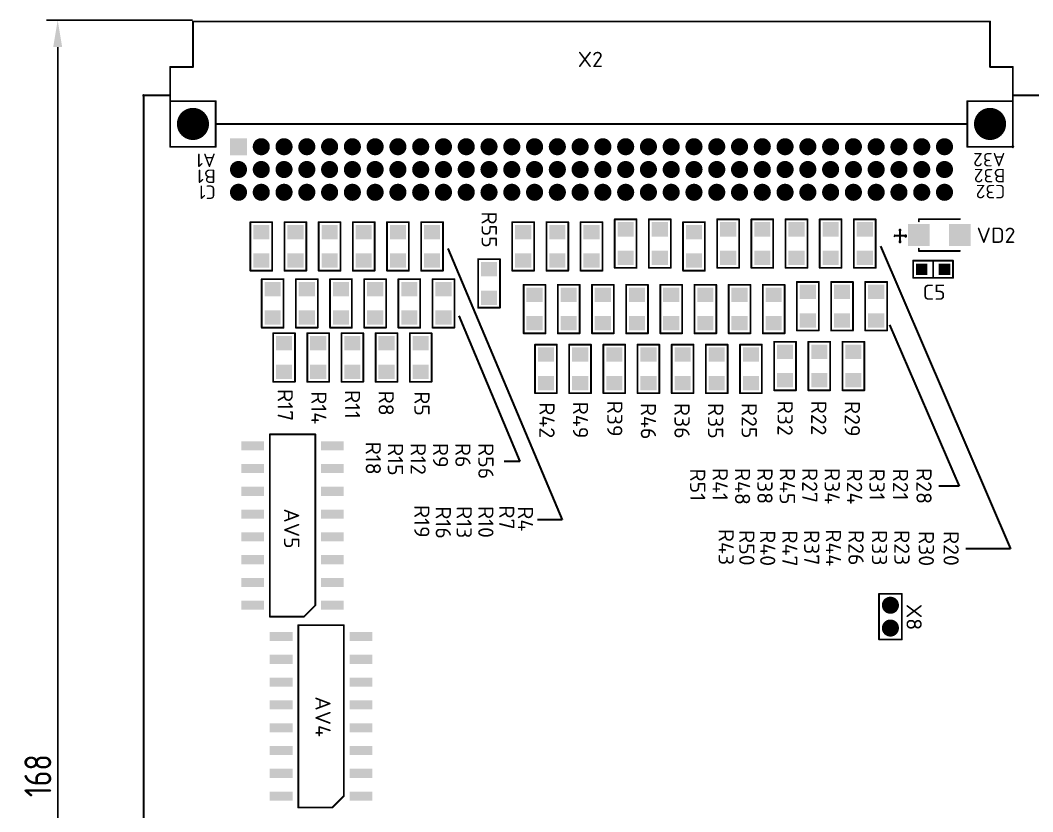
# Model space of a CAD drawing. Header units: millimetres. Extents: x -173 to 422, y 500 to 694.
# Drawn here: x -173 to -60, y 589.2 to 677.4 of the extents above; entities that cross this region are included whole.
import ezdxf

# ---------------------------------------------------------------- set-up
doc = ezdxf.new("R2010")
doc.units = ezdxf.units.MM
doc.layers.get('0').update_dxf_attribs({"color": 250})
for name, color, linetype, lineweight in [('BOARD', 7, 'Continuous', 35), ('TOP', 254, 'Continuous', 35), ('Доработки', 7, 'Continuous', 50)]:
    doc.layers.add(name, color=color, linetype=linetype, lineweight=lineweight)
doc.layers.add('РАЗМЕРЫ', color=7, linetype='Continuous')
doc.styles.get("Standard").update_dxf_attribs({"font": 'txt.shx'})
doc.styles.add('ГОСТ 2.304', font='CS_Gost2304.shx')
doc.dimstyles.new('ГОСТ', dxfattribs={"dimscale": 0, "dimtxt": 3, "dimasz": 3, "dimexe": 1.25, "dimexo": 0, "dimtad": 1, "dimtoh": 1, "dimdec": 3, "dimtxsty": 'ГОСТ 2.304', "dimcen": 5, "dimadec": 3, "dimazin": 2, "dimtfac": 0.75, "dimtdec": 4, "dimtmove": 1, "dimatfit": 3, "dimfxl": 1, "dimtolj": 1, "dimarcsym": 0})

# ---------------------------------------------------------------- blocks, each defined once
blk = doc.blocks.new('UNIT_DISC')
at = {"linetype": 'Continuous', "const_width": 0.5}
blk.add_lwpolyline([(0.25, 0, 1), (-0.25, 0, 1)], format="xyb", close=True, dxfattribs=at)
blk = doc.blocks.new('SHAPE_SQ_500_500_0_0_0_0')
blk.add_solid([(-0.635, -0.635), (0.635, -0.635), (-0.635, 0.635), (0.635, 0.635)])
blk = doc.blocks.new('SHAPE_SQ_960_960_0_0_0_0')
blk.add_solid([(-1.2192, -1.2192), (1.2192, -1.2192), (-1.2192, 1.2192), (1.2192, 1.2192)])
blk = doc.blocks.new('SHAPE_EL_750_750_0_0_0_0')
at = {"xscale": 1.905, "yscale": 1.905, "zscale": 1.905}
blk.add_blockref('UNIT_DISC', (0, 0), dxfattribs=at)
blk = doc.blocks.new('SHAPE_SQ_708_629_0_0_0_0')
blk.add_solid([(-0.9, -0.8), (0.9, -0.8), (-0.9, 0.8), (0.9, 0.8)])
blk = doc.blocks.new('SHAPE_EL_1409_1409_0_0_0_0')
at = {"xscale": 3.581, "yscale": 3.581, "zscale": 3.581}
blk.add_blockref('UNIT_DISC', (0, 0), dxfattribs=at)
blk = doc.blocks.new('SHAPE_SQ_750_750_0_0_0_0')
blk.add_solid([(-0.9525, -0.9525), (0.9525, -0.9525), (-0.9525, 0.9525), (0.9525, 0.9525)])
blk = doc.blocks.new('SHAPE_SQ_1000_400_0_0_0_0')
blk.add_solid([(-1.27, -0.508), (1.27, -0.508), (-1.27, 0.508), (1.27, 0.508)])
blk = doc.blocks.new('*D86')
at = {"layer": 'Defpoints', "color": 0}
for p in [(-168.78, 677.44), (-153.75, 677.44), (-159.25, 509)]:
    blk.add_point(p, dxfattribs=at)
at = {"layer": 'РАЗМЕРЫ', "color": 0, "lineweight": -2}
for p, q in [((-153.75, 677.44), (-170.03, 677.44)), ((-168.78, 512), (-168.78, 674.44)), ((-159.25, 509), (-170.03, 509))]:
    blk.add_line(p, q, dxfattribs=at)
at = {"layer": 'РАЗМЕРЫ', "color": 0}
for points in [[(-168.28, 674.44), (-169.28, 674.44), (-168.78, 677.44)], [(-169.28, 512), (-168.28, 512), (-168.78, 509)]]:
    blk.add_solid(points, dxfattribs=at)
at = {"layer": 'РАЗМЕРЫ', "color": 0, "insert": (-170.99, 593.22), "char_height": 3, "attachment_point": 5, "rotation": 90, "style": 'ГОСТ 2.304'}
blk.add_mtext('\\A1;168', dxfattribs=at)

msp = doc.modelspace()

# ---------------------------------------------------------------- linework, layer by layer
at = {"layer": 'BOARD', "linetype": 'Continuous'}
for p, q in [((-159.2183, 669.0518), (-159.2183, 509.0318)), ((-159.2183, 669.0518), (-159.2183, 669.0518)), ((-156.2338, 669.0518), (-159.2183, 669.0518)), ((-22.8837, 669.0518), (-62.2538, 669.0518))]:
    msp.add_line(p, q, dxfattribs=at)
at = {"layer": 'TOP', "linetype": 'Continuous'}
for p, q in [((-74.8437, 654.0249), (-74.8437, 652.7549)), ((-74.2087, 653.3899), (-75.4787, 653.3899)), ((-125.25, 652), (-112.5, 621.75)), ((-77, 652.25), (-62.5, 618.5)), ((-124.0549, 644.477), (-117.25, 628.252)), ((-76, 643.498), (-68.25, 625.5)), ((-117.25, 628.252), (-118.9658, 628.252)), ((-68.25, 625.5), (-70.5, 625.5)), ((-112.5, 621.75), (-115.25, 621.75)), ((-62.5, 618.5), (-67.5, 618.5))]:
    msp.add_line(p, q, dxfattribs=at)
at = {"layer": 'TOP', "linetype": 'Continuous', "const_width": 0.2007}
for points in [[(-153.6938, 672.2268), (-153.6938, 677.3068)], [(-153.6938, 677.3068), (-64.7938, 677.3068)], [(-64.7938, 677.3068), (-64.7938, 672.2268)], [(-156.2338, 672.2268), (-153.6938, 672.2268)], [(-156.2338, 663.3368), (-156.2338, 672.2268)], [(-64.7938, 672.2268), (-62.2538, 672.2268)], [(-62.2538, 672.2268), (-62.2538, 663.3368)], [(-151.1537, 668.4168), (-156.2338, 668.4168)], [(-151.1537, 665.8768), (-151.1537, 668.4168)], [(-67.3337, 668.4168), (-62.2538, 668.4168)], [(-67.3337, 665.8768), (-67.3337, 668.4168)], [(-151.1537, 665.8768), (-151.1537, 663.3368)], [(-67.3337, 665.8768), (-151.1537, 665.8768)], [(-67.3337, 663.3368), (-67.3337, 665.8768)], [(-151.1537, 663.3368), (-156.2338, 663.3368)], [(-62.2538, 663.3368), (-67.3337, 663.3368)], [(-147.2929, 654.9294), (-144.8545, 654.9294)], [(-147.2929, 649.5192), (-147.2929, 654.9294)], [(-144.8545, 649.5192), (-144.8545, 654.9294)], [(-143.4829, 654.9294), (-141.0445, 654.9294)], [(-143.4829, 649.5192), (-143.4829, 654.9294)], [(-141.0445, 649.5192), (-141.0445, 654.9294)], [(-139.6729, 649.5192), (-139.6729, 654.9294)], [(-139.6729, 654.9294), (-137.2345, 654.9294)], [(-137.2345, 649.5192), (-137.2345, 654.9294)], [(-132.0529, 654.9294), (-129.6145, 654.9294)], [(-132.0529, 649.5192), (-132.0529, 654.9294)], [(-129.6145, 649.5192), (-129.6145, 654.9294)], [(-128.2429, 654.9294), (-125.8045, 654.9294)], [(-128.2429, 649.5192), (-128.2429, 654.9294)], [(-125.8045, 649.5192), (-125.8045, 654.9294)], [(-114.2729, 654.9294), (-111.8345, 654.9294)], [(-114.2729, 649.5192), (-114.2729, 654.9294)], [(-111.8345, 649.5192), (-111.8345, 654.9294)], [(-106.6529, 655.2469), (-104.2145, 655.2469)], [(-106.6529, 649.8367), (-106.6529, 655.2469)], [(-104.2145, 649.8367), (-104.2145, 655.2469)], [(-102.8429, 655.2469), (-100.4045, 655.2469)], [(-102.8429, 649.8367), (-102.8429, 655.2469)], [(-100.4045, 649.8367), (-100.4045, 655.2469)], [(-99.0329, 649.5192), (-99.0329, 654.9294)], [(-99.0329, 654.9294), (-96.5945, 654.9294)], [(-96.5945, 649.5192), (-96.5945, 654.9294)], [(-91.4129, 655.2469), (-88.9745, 655.2469)], [(-91.4129, 649.8367), (-91.4129, 655.2469)], [(-88.9745, 649.8367), (-88.9745, 655.2469)], [(-87.6029, 655.2469), (-85.1645, 655.2469)], [(-87.6029, 649.8367), (-87.6029, 655.2469)], [(-85.1645, 649.8367), (-85.1645, 655.2469)], [(-83.7929, 655.2469), (-81.3545, 655.2469)], [(-83.7929, 649.8367), (-83.7929, 655.2469)], [(-81.3545, 649.8367), (-81.3545, 655.2469)], [(-79.9829, 655.2469), (-77.5445, 655.2469)], [(-79.9829, 649.8367), (-79.9829, 655.2469)], [(-77.5445, 649.8367), (-77.5445, 655.2469)], [(-72.7312, 655.2723), (-72.7312, 655.0183)], [(-68.1592, 655.2723), (-72.7312, 655.2723)], [(-72.7312, 651.9703), (-72.7312, 651.7163)], [(-68.1592, 651.7163), (-72.7312, 651.7163)], [(-121.8929, 650.8019), (-119.4545, 650.8019)], [(-121.8929, 645.3917), (-121.8929, 650.8019)], [(-119.4545, 645.3917), (-119.4545, 650.8019)], [(-73.3662, 650.6368), (-73.3662, 648.7318)], [(-73.3662, 650.6368), (-68.9212, 650.6368)], [(-71.1437, 650.6368), (-71.1437, 648.7318)], [(-68.9212, 650.6368), (-68.9212, 648.7318)], [(-147.2929, 649.5192), (-144.8545, 649.5192)], [(-143.4829, 649.5192), (-141.0445, 649.5192)], [(-139.6729, 649.5192), (-137.2345, 649.5192)], [(-132.0529, 649.5192), (-129.6145, 649.5192)], [(-128.2429, 649.5192), (-125.8045, 649.5192)], [(-114.2729, 649.5192), (-111.8345, 649.5192)], [(-106.6529, 649.8367), (-104.2145, 649.8367)], [(-102.8429, 649.8367), (-100.4045, 649.8367)], [(-99.0329, 649.5192), (-96.5945, 649.5192)], [(-91.4129, 649.8367), (-88.9745, 649.8367)], [(-87.6029, 649.8367), (-85.1645, 649.8367)], [(-83.7929, 649.8367), (-81.3545, 649.8367)], [(-79.9829, 649.8367), (-77.5445, 649.8367)], [(-146.0229, 643.1692), (-146.0229, 648.5794)], [(-146.0229, 648.5794), (-143.5845, 648.5794)], [(-143.5845, 643.1692), (-143.5845, 648.5794)], [(-142.2129, 648.5794), (-139.7745, 648.5794)], [(-142.2129, 643.1692), (-142.2129, 648.5794)], [(-139.7745, 643.1692), (-139.7745, 648.5794)], [(-138.4029, 643.1692), (-138.4029, 648.5794)], [(-138.4029, 648.5794), (-135.9645, 648.5794)], [(-135.9645, 643.1692), (-135.9645, 648.5794)], [(-130.7829, 648.5794), (-128.3445, 648.5794)], [(-130.7829, 643.1692), (-130.7829, 648.5794)], [(-128.3445, 643.1692), (-128.3445, 648.5794)], [(-126.9729, 648.5794), (-124.5345, 648.5794)], [(-126.9729, 643.1692), (-126.9729, 648.5794)], [(-124.5345, 643.1692), (-124.5345, 648.5794)], [(-86.3329, 642.8517), (-86.3329, 648.2619)], [(-86.3329, 648.2619), (-83.8945, 648.2619)], [(-83.8945, 642.8517), (-83.8945, 648.2619)], [(-82.5229, 648.2619), (-80.0845, 648.2619)], [(-82.5229, 642.8517), (-82.5229, 648.2619)], [(-80.0845, 642.8517), (-80.0845, 648.2619)], [(-78.7129, 642.8517), (-78.7129, 648.2619)], [(-78.7129, 648.2619), (-76.2745, 648.2619)], [(-76.2745, 642.8517), (-76.2745, 648.2619)], [(-73.3662, 648.7318), (-68.9212, 648.7318)], [(-116.8129, 647.9444), (-114.3745, 647.9444)], [(-116.8129, 642.5342), (-116.8129, 647.9444)], [(-114.3745, 642.5342), (-114.3745, 647.9444)], [(-109.1929, 647.9444), (-106.7545, 647.9444)], [(-109.1929, 642.5342), (-109.1929, 647.9444)], [(-106.7545, 642.5342), (-106.7545, 647.9444)], [(-105.3829, 642.5342), (-105.3829, 647.9444)], [(-105.3829, 647.9444), (-102.9445, 647.9444)], [(-102.9445, 642.5342), (-102.9445, 647.9444)], [(-101.5729, 647.9444), (-99.1345, 647.9444)], [(-101.5729, 642.5342), (-101.5729, 647.9444)], [(-99.1345, 642.5342), (-99.1345, 647.9444)], [(-93.9529, 647.9444), (-91.5145, 647.9444)], [(-93.9529, 642.5342), (-93.9529, 647.9444)], [(-91.5145, 642.5342), (-91.5145, 647.9444)], [(-121.8929, 645.3917), (-119.4545, 645.3917)], [(-146.0229, 643.1692), (-143.5845, 643.1692)], [(-144.7529, 642.5469), (-142.3145, 642.5469)], [(-144.7529, 637.1367), (-144.7529, 642.5469)], [(-142.3145, 637.1367), (-142.3145, 642.5469)], [(-142.2129, 643.1692), (-139.7745, 643.1692)], [(-140.9429, 642.5469), (-138.5045, 642.5469)], [(-140.9429, 637.1367), (-140.9429, 642.5469)], [(-138.5045, 637.1367), (-138.5045, 642.5469)], [(-138.4029, 643.1692), (-135.9645, 643.1692)], [(-130.7829, 643.1692), (-128.3445, 643.1692)], [(-129.5129, 642.5469), (-127.0745, 642.5469)], [(-129.5129, 637.1367), (-129.5129, 642.5469)], [(-127.0745, 637.1367), (-127.0745, 642.5469)], [(-126.9729, 643.1692), (-124.5345, 643.1692)], [(-116.8129, 642.5342), (-114.3745, 642.5342)], [(-109.1929, 642.5342), (-106.7545, 642.5342)], [(-105.3829, 642.5342), (-102.9445, 642.5342)], [(-101.5729, 642.5342), (-99.1345, 642.5342)], [(-93.9529, 642.5342), (-91.5145, 642.5342)], [(-86.3329, 642.8517), (-83.8945, 642.8517)], [(-82.5229, 642.8517), (-80.0845, 642.8517)], [(-78.7129, 642.8517), (-76.2745, 642.8517)], [(-88.8729, 641.5944), (-86.4345, 641.5944)], [(-88.8729, 636.1842), (-88.8729, 641.5944)], [(-86.4345, 636.1842), (-86.4345, 641.5944)], [(-85.0629, 636.1842), (-85.0629, 641.5944)], [(-85.0629, 641.5944), (-82.6245, 641.5944)], [(-82.6245, 636.1842), (-82.6245, 641.5944)], [(-81.2529, 641.5944), (-78.8145, 641.5944)], [(-81.2529, 636.1842), (-81.2529, 641.5944)], [(-78.8145, 636.1842), (-78.8145, 641.5944)], [(-111.7329, 635.8667), (-111.7329, 641.2769)], [(-111.7329, 641.2769), (-109.2945, 641.2769)], [(-109.2945, 635.8667), (-109.2945, 641.2769)], [(-107.9229, 641.2769), (-105.4845, 641.2769)], [(-107.9229, 635.8667), (-107.9229, 641.2769)], [(-105.4845, 635.8667), (-105.4845, 641.2769)], [(-104.1129, 641.2769), (-101.6745, 641.2769)], [(-104.1129, 635.8667), (-104.1129, 641.2769)], [(-101.6745, 635.8667), (-101.6745, 641.2769)], [(-100.3029, 641.2769), (-97.8645, 641.2769)], [(-100.3029, 635.8667), (-100.3029, 641.2769)], [(-97.8645, 635.8667), (-97.8645, 641.2769)], [(-96.4929, 641.2769), (-94.0545, 641.2769)], [(-96.4929, 635.8667), (-96.4929, 641.2769)], [(-94.0545, 635.8667), (-94.0545, 641.2769)], [(-144.7529, 637.1367), (-142.3145, 637.1367)], [(-140.9429, 637.1367), (-138.5045, 637.1367)], [(-129.5129, 637.1367), (-127.0745, 637.1367)], [(-111.7329, 635.8667), (-109.2945, 635.8667)], [(-107.9229, 635.8667), (-105.4845, 635.8667)], [(-104.1129, 635.8667), (-101.6745, 635.8667)], [(-100.3029, 635.8667), (-97.8645, 635.8667)], [(-96.4929, 635.8667), (-94.0545, 635.8667)], [(-88.8729, 636.1842), (-86.4345, 636.1842)], [(-85.0629, 636.1842), (-82.6245, 636.1842)], [(-81.2529, 636.1842), (-78.8145, 636.1842)], [(-145.1212, 631.2693), (-140.0412, 631.2693)], [(-145.1212, 610.9493), (-145.1212, 631.2693)], [(-140.0412, 631.2693), (-140.0412, 612.2193)], [(-77.1762, 613.4893), (-74.6362, 613.4893)], [(-77.1762, 608.4093), (-77.1762, 613.4893)], [(-74.6362, 613.4893), (-74.6362, 608.4093)], [(-140.0412, 612.2193), (-141.3112, 610.9493)], [(-141.3112, 610.9493), (-145.1212, 610.9493)], [(-141.9462, 589.6768), (-141.9462, 609.9968)], [(-141.9462, 609.9968), (-136.8662, 609.9968)], [(-136.8662, 609.9968), (-136.8662, 590.9468)], [(-74.6362, 608.4093), (-77.1762, 608.4093)], [(-136.8662, 590.9468), (-138.1362, 589.6768)], [(-138.1362, 589.6768), (-141.9462, 589.6768)]]:
    msp.add_lwpolyline(points, dxfattribs=at)
at = {"layer": 'TOP', "linetype": 'Continuous'}
for centre, radius, start, end in [((-159.2183, 669.0518), 0.0317, 90, 270), ((-159.2183, 669.0518), 0.0317, 90, 270), ((-159.2183, 669.0518), 0.00635, 90, 270), ((-159.2183, 669.0518), 0.00635, 90, 270), ((-159.2183, 669.0518), 0.0317, 270, 90), ((-159.2183, 669.0518), 0.0317, 270, 90), ((-159.2183, 669.0518), 0.00635, 270, 90), ((-159.2183, 669.0518), 0.00635, 270, 90), ((-62.2538, 663.3368), 0.0698, 90, 270), ((-62.2538, 663.3368), 0.0698, 270, 90), ((-74.8437, 654.0249), 0.0625, 90, 270), ((-74.8437, 654.0249), 0.0625, 270, 90), ((-75.4787, 653.393), 0.0625, 270, 90), ((-74.8437, 652.7549), 0.0625, 90, 270), ((-74.8437, 652.7549), 0.0625, 270, 90), ((-74.2087, 653.3899), 0.0625, 90, 270), ((-74.2087, 653.3899), 0.0625, 270, 90)]:
    msp.add_arc(centre, radius, start, end, dxfattribs=at)
at = {"layer": 'Доработки', "linetype": 'Continuous', "const_width": 0.2007}
for points in [[(-135.8629, 654.9294), (-133.4245, 654.9294)], [(-135.8629, 649.5192), (-135.8629, 654.9294)], [(-133.4245, 649.5192), (-133.4245, 654.9294)], [(-118.0829, 654.9294), (-115.6445, 654.9294)], [(-118.0829, 649.5192), (-118.0829, 654.9294)], [(-115.6445, 649.5192), (-115.6445, 654.9294)], [(-110.4629, 654.9294), (-108.0245, 654.9294)], [(-110.4629, 649.5192), (-110.4629, 654.9294)], [(-108.0245, 649.5192), (-108.0245, 654.9294)], [(-95.2229, 655.2469), (-92.7845, 655.2469)], [(-95.2229, 649.8367), (-95.2229, 655.2469)], [(-92.7845, 649.8367), (-92.7845, 655.2469)], [(-135.8629, 649.5192), (-133.4245, 649.5192)], [(-118.0829, 649.5192), (-115.6445, 649.5192)], [(-110.4629, 649.5192), (-108.0245, 649.5192)], [(-95.2229, 649.8367), (-92.7845, 649.8367)], [(-134.5929, 648.5794), (-132.1545, 648.5794)], [(-134.5929, 643.1692), (-134.5929, 648.5794)], [(-132.1545, 643.1692), (-132.1545, 648.5794)], [(-113.0029, 642.5342), (-113.0029, 647.9444)], [(-113.0029, 647.9444), (-110.5645, 647.9444)], [(-110.5645, 642.5342), (-110.5645, 647.9444)], [(-97.7629, 642.5342), (-97.7629, 647.9444)], [(-97.7629, 647.9444), (-95.3245, 647.9444)], [(-95.3245, 642.5342), (-95.3245, 647.9444)], [(-90.1429, 647.9444), (-87.7045, 647.9444)], [(-90.1429, 642.5342), (-90.1429, 647.9444)], [(-87.7045, 642.5342), (-87.7045, 647.9444)], [(-137.1329, 642.5469), (-134.6945, 642.5469)], [(-137.1329, 637.1367), (-137.1329, 642.5469)], [(-134.6945, 637.1367), (-134.6945, 642.5469)], [(-134.5929, 643.1692), (-132.1545, 643.1692)], [(-133.3229, 642.5469), (-130.8845, 642.5469)], [(-133.3229, 637.1367), (-133.3229, 642.5469)], [(-130.8845, 637.1367), (-130.8845, 642.5469)], [(-113.0029, 642.5342), (-110.5645, 642.5342)], [(-97.7629, 642.5342), (-95.3245, 642.5342)], [(-90.1429, 642.5342), (-87.7045, 642.5342)], [(-115.5429, 641.2769), (-113.1045, 641.2769)], [(-115.5429, 635.8667), (-115.5429, 641.2769)], [(-113.1045, 635.8667), (-113.1045, 641.2769)], [(-92.6829, 641.2769), (-90.2445, 641.2769)], [(-92.6829, 635.8667), (-92.6829, 641.2769)], [(-90.2445, 635.8667), (-90.2445, 641.2769)], [(-137.1329, 637.1367), (-134.6945, 637.1367)], [(-133.3229, 637.1367), (-130.8845, 637.1367)], [(-115.5429, 635.8667), (-113.1045, 635.8667)], [(-92.6829, 635.8667), (-90.2445, 635.8667)]]:
    msp.add_lwpolyline(points, dxfattribs=at)

# ---------------------------------------------------------------- block references
at = {"layer": 'TOP', "xscale": 0.20066, "yscale": 0.20066, "zscale": 0.20066, "rotation": 270.0000000000178}
for p in [(-153.6938, 677.3068), (-153.6938, 677.3068), (-64.7938, 677.3068), (-64.7938, 677.3068), (-156.2338, 672.2268), (-156.2338, 672.2268), (-153.6938, 672.2268), (-153.6938, 672.2268), (-64.7938, 672.2268), (-64.7938, 672.2268), (-62.2538, 672.2268), (-62.2538, 672.2268), (-156.2338, 668.4168), (-151.1537, 668.4168), (-151.1537, 668.4168), (-67.3337, 668.4168), (-67.3337, 668.4168), (-62.2538, 668.4168), (-151.1537, 665.8768), (-151.1537, 665.8768), (-151.1537, 665.8768), (-67.3337, 665.8768), (-67.3337, 665.8768), (-67.3337, 665.8768), (-156.2338, 663.3368), (-156.2338, 663.3368), (-151.1537, 663.3368), (-151.1537, 663.3368), (-67.3337, 663.3368), (-67.3337, 663.3368), (-62.2538, 663.3368), (-62.2538, 663.3368), (-147.2929, 654.9294), (-147.2929, 654.9294), (-144.8545, 654.9294), (-144.8545, 654.9294), (-143.4829, 654.9294), (-143.4829, 654.9294), (-141.0445, 654.9294), (-141.0445, 654.9294), (-139.6729, 654.9294), (-139.6729, 654.9294), (-137.2345, 654.9294), (-137.2345, 654.9294), (-132.0529, 654.9294), (-132.0529, 654.9294), (-129.6145, 654.9294), (-129.6145, 654.9294), (-128.2429, 654.9294), (-128.2429, 654.9294), (-125.8045, 654.9294), (-125.8045, 654.9294), (-114.2729, 654.9294), (-114.2729, 654.9294), (-111.8345, 654.9294), (-111.8345, 654.9294), (-106.6529, 655.2469), (-106.6529, 655.2469), (-104.2145, 655.2469), (-104.2145, 655.2469), (-102.8429, 655.2469), (-102.8429, 655.2469), (-100.4045, 655.2469), (-100.4045, 655.2469), (-99.0329, 654.9294), (-99.0329, 654.9294), (-96.5945, 654.9294), (-96.5945, 654.9294), (-91.4129, 655.2469), (-91.4129, 655.2469), (-88.9745, 655.2469), (-88.9745, 655.2469), (-87.6029, 655.2469), (-87.6029, 655.2469), (-85.1645, 655.2469), (-85.1645, 655.2469), (-83.7929, 655.2469), (-83.7929, 655.2469), (-81.3545, 655.2469), (-81.3545, 655.2469), (-79.9829, 655.2469), (-79.9829, 655.2469), (-77.5445, 655.2469), (-77.5445, 655.2469), (-72.7312, 655.2723), (-72.7312, 655.2723), (-72.7312, 655.0183), (-68.1592, 655.2723), (-72.7312, 651.9703), (-72.7312, 651.7163), (-72.7312, 651.7163), (-68.1592, 651.7163), (-121.8929, 650.8019), (-121.8929, 650.8019), (-119.4545, 650.8019), (-119.4545, 650.8019), (-73.3662, 650.6368), (-73.3662, 650.6368), (-71.1437, 650.6368), (-68.9212, 650.6368), (-68.9212, 650.6368), (-147.2929, 649.5192), (-147.2929, 649.5192), (-144.8545, 649.5192), (-144.8545, 649.5192), (-143.4829, 649.5192), (-143.4829, 649.5192), (-141.0445, 649.5192), (-141.0445, 649.5192), (-139.6729, 649.5192), (-139.6729, 649.5192), (-137.2345, 649.5192), (-137.2345, 649.5192), (-132.0529, 649.5192), (-132.0529, 649.5192), (-129.6145, 649.5192), (-129.6145, 649.5192), (-128.2429, 649.5192), (-128.2429, 649.5192), (-125.8045, 649.5192), (-125.8045, 649.5192), (-114.2729, 649.5192), (-114.2729, 649.5192), (-111.8345, 649.5192), (-111.8345, 649.5192), (-106.6529, 649.8367), (-106.6529, 649.8367), (-104.2145, 649.8367), (-104.2145, 649.8367), (-102.8429, 649.8367), (-102.8429, 649.8367), (-100.4045, 649.8367), (-100.4045, 649.8367), (-99.0329, 649.5192), (-99.0329, 649.5192), (-96.5945, 649.5192), (-96.5945, 649.5192), (-91.4129, 649.8367), (-91.4129, 649.8367), (-88.9745, 649.8367), (-88.9745, 649.8367), (-87.6029, 649.8367), (-87.6029, 649.8367), (-85.1645, 649.8367), (-85.1645, 649.8367), (-83.7929, 649.8367), (-83.7929, 649.8367), (-81.3545, 649.8367), (-81.3545, 649.8367), (-79.9829, 649.8367), (-79.9829, 649.8367), (-77.5445, 649.8367), (-77.5445, 649.8367), (-146.0229, 648.5794), (-146.0229, 648.5794), (-143.5845, 648.5794), (-143.5845, 648.5794), (-142.2129, 648.5794), (-142.2129, 648.5794), (-139.7745, 648.5794), (-139.7745, 648.5794), (-138.4029, 648.5794), (-138.4029, 648.5794), (-135.9645, 648.5794), (-135.9645, 648.5794), (-130.7829, 648.5794), (-130.7829, 648.5794), (-128.3445, 648.5794), (-128.3445, 648.5794), (-126.9729, 648.5794), (-126.9729, 648.5794), (-124.5345, 648.5794), (-124.5345, 648.5794), (-86.3329, 648.2619), (-86.3329, 648.2619), (-83.8945, 648.2619), (-83.8945, 648.2619), (-82.5229, 648.2619), (-82.5229, 648.2619), (-80.0845, 648.2619), (-80.0845, 648.2619), (-78.7129, 648.2619), (-78.7129, 648.2619), (-76.2745, 648.2619), (-76.2745, 648.2619), (-73.3662, 648.7318), (-73.3662, 648.7318), (-71.1437, 648.7318), (-68.9212, 648.7318), (-68.9212, 648.7318), (-116.8129, 647.9444), (-116.8129, 647.9444), (-114.3745, 647.9444), (-114.3745, 647.9444), (-109.1929, 647.9444), (-109.1929, 647.9444), (-106.7545, 647.9444), (-106.7545, 647.9444), (-105.3829, 647.9444), (-105.3829, 647.9444), (-102.9445, 647.9444), (-102.9445, 647.9444), (-101.5729, 647.9444), (-101.5729, 647.9444), (-99.1345, 647.9444), (-99.1345, 647.9444), (-93.9529, 647.9444), (-93.9529, 647.9444), (-91.5145, 647.9444), (-91.5145, 647.9444), (-121.8929, 645.3917), (-121.8929, 645.3917), (-119.4545, 645.3917), (-119.4545, 645.3917), (-146.0229, 643.1692), (-146.0229, 643.1692), (-144.7529, 642.5469), (-144.7529, 642.5469), (-143.5845, 643.1692), (-143.5845, 643.1692), (-142.3145, 642.5469), (-142.3145, 642.5469), (-142.2129, 643.1692), (-142.2129, 643.1692), (-140.9429, 642.5469), (-140.9429, 642.5469), (-139.7745, 643.1692), (-139.7745, 643.1692), (-138.5045, 642.5469), (-138.5045, 642.5469), (-138.4029, 643.1692), (-138.4029, 643.1692), (-135.9645, 643.1692), (-135.9645, 643.1692), (-130.7829, 643.1692), (-130.7829, 643.1692), (-129.5129, 642.5469), (-129.5129, 642.5469), (-128.3445, 643.1692), (-128.3445, 643.1692), (-127.0745, 642.5469), (-127.0745, 642.5469), (-126.9729, 643.1692), (-126.9729, 643.1692), (-124.5345, 643.1692), (-124.5345, 643.1692), (-116.8129, 642.5342), (-116.8129, 642.5342), (-114.3745, 642.5342), (-114.3745, 642.5342), (-109.1929, 642.5342), (-109.1929, 642.5342), (-106.7545, 642.5342), (-106.7545, 642.5342), (-105.3829, 642.5342), (-105.3829, 642.5342), (-102.9445, 642.5342), (-102.9445, 642.5342), (-101.5729, 642.5342), (-101.5729, 642.5342), (-99.1345, 642.5342), (-99.1345, 642.5342), (-93.9529, 642.5342), (-93.9529, 642.5342), (-91.5145, 642.5342), (-91.5145, 642.5342), (-86.3329, 642.8517), (-86.3329, 642.8517), (-83.8945, 642.8517), (-83.8945, 642.8517), (-82.5229, 642.8517), (-82.5229, 642.8517), (-80.0845, 642.8517), (-80.0845, 642.8517), (-78.7129, 642.8517), (-78.7129, 642.8517), (-76.2745, 642.8517), (-76.2745, 642.8517), (-88.8729, 641.5944), (-88.8729, 641.5944), (-86.4345, 641.5944), (-86.4345, 641.5944), (-85.0629, 641.5944), (-85.0629, 641.5944), (-82.6245, 641.5944), (-82.6245, 641.5944), (-81.2529, 641.5944), (-81.2529, 641.5944), (-78.8145, 641.5944), (-78.8145, 641.5944), (-111.7329, 641.2769), (-111.7329, 641.2769), (-109.2945, 641.2769), (-109.2945, 641.2769), (-107.9229, 641.2769), (-107.9229, 641.2769), (-105.4845, 641.2769), (-105.4845, 641.2769), (-104.1129, 641.2769), (-104.1129, 641.2769), (-101.6745, 641.2769), (-101.6745, 641.2769), (-100.3029, 641.2769), (-100.3029, 641.2769), (-97.8645, 641.2769), (-97.8645, 641.2769), (-96.4929, 641.2769), (-96.4929, 641.2769), (-94.0545, 641.2769), (-94.0545, 641.2769), (-144.7529, 637.1367), (-144.7529, 637.1367), (-142.3145, 637.1367), (-142.3145, 637.1367), (-140.9429, 637.1367), (-140.9429, 637.1367), (-138.5045, 637.1367), (-138.5045, 637.1367), (-129.5129, 637.1367), (-129.5129, 637.1367), (-127.0745, 637.1367), (-127.0745, 637.1367), (-111.7329, 635.8667), (-111.7329, 635.8667), (-109.2945, 635.8667), (-109.2945, 635.8667), (-107.9229, 635.8667), (-107.9229, 635.8667), (-105.4845, 635.8667), (-105.4845, 635.8667), (-104.1129, 635.8667), (-104.1129, 635.8667), (-101.6745, 635.8667), (-101.6745, 635.8667), (-100.3029, 635.8667), (-100.3029, 635.8667), (-97.8645, 635.8667), (-97.8645, 635.8667), (-96.4929, 635.8667), (-96.4929, 635.8667), (-94.0545, 635.8667), (-94.0545, 635.8667), (-88.8729, 636.1842), (-88.8729, 636.1842), (-86.4345, 636.1842), (-86.4345, 636.1842), (-85.0629, 636.1842), (-85.0629, 636.1842), (-82.6245, 636.1842), (-82.6245, 636.1842), (-81.2529, 636.1842), (-81.2529, 636.1842), (-78.8145, 636.1842), (-78.8145, 636.1842), (-145.1212, 631.2693), (-145.1212, 631.2693), (-140.0412, 631.2693), (-140.0412, 631.2693), (-77.1762, 613.4893), (-77.1762, 613.4893), (-74.6362, 613.4893), (-74.6362, 613.4893), (-140.0412, 612.2193), (-140.0412, 612.2193), (-145.1212, 610.9493), (-145.1212, 610.9493), (-141.3112, 610.9493), (-141.3112, 610.9493), (-141.9462, 609.9968), (-141.9462, 609.9968), (-136.8662, 609.9968), (-136.8662, 609.9968), (-77.1762, 608.4093), (-77.1762, 608.4093), (-74.6362, 608.4093), (-74.6362, 608.4093), (-136.8662, 590.9468), (-136.8662, 590.9468), (-141.9462, 589.6768), (-141.9462, 589.6768), (-138.1362, 589.6768), (-138.1362, 589.6768)]:
    msp.add_blockref('UNIT_DISC', p, dxfattribs=at)
at = {"layer": 'TOP'}
for name, p, rotation in [('SHAPE_EL_1409_1409_0_0_0_0', (-153.6938, 665.8768), 180.0000000000177), ('SHAPE_EL_1409_1409_0_0_0_0', (-64.7938, 665.8768), 180.0000000000177), ('SHAPE_SQ_750_750_0_0_0_0', (-148.6137, 663.3368), 180.0000000000177), ('SHAPE_EL_750_750_0_0_0_0', (-146.0737, 663.3368), 180.0000000000177), ('SHAPE_EL_750_750_0_0_0_0', (-143.5337, 663.3368), 180.0000000000177), ('SHAPE_EL_750_750_0_0_0_0', (-140.9937, 663.3368), 180.0000000000177), ('SHAPE_EL_750_750_0_0_0_0', (-138.4537, 663.3368), 180.0000000000177), ('SHAPE_EL_750_750_0_0_0_0', (-135.9137, 663.3368), 180.0000000000177), ('SHAPE_EL_750_750_0_0_0_0', (-133.3737, 663.3368), 180.0000000000177), ('SHAPE_EL_750_750_0_0_0_0', (-130.8337, 663.3368), 180.0000000000177), ('SHAPE_EL_750_750_0_0_0_0', (-128.2937, 663.3368), 180.0000000000177), ('SHAPE_EL_750_750_0_0_0_0', (-125.7537, 663.3368), 180.0000000000177), ('SHAPE_EL_750_750_0_0_0_0', (-123.2137, 663.3368), 180.0000000000177), ('SHAPE_EL_750_750_0_0_0_0', (-120.6737, 663.3368), 180.0000000000177), ('SHAPE_EL_750_750_0_0_0_0', (-118.1337, 663.3368), 180.0000000000177), ('SHAPE_EL_750_750_0_0_0_0', (-115.5937, 663.3368), 180.0000000000177), ('SHAPE_EL_750_750_0_0_0_0', (-113.0537, 663.3368), 180.0000000000177), ('SHAPE_EL_750_750_0_0_0_0', (-110.5137, 663.3368), 180.0000000000177), ('SHAPE_EL_750_750_0_0_0_0', (-107.9737, 663.3368), 180.0000000000177), ('SHAPE_EL_750_750_0_0_0_0', (-105.4337, 663.3368), 180.0000000000177), ('SHAPE_EL_750_750_0_0_0_0', (-102.8937, 663.3368), 180.0000000000177), ('SHAPE_EL_750_750_0_0_0_0', (-100.3537, 663.3368), 180.0000000000177), ('SHAPE_EL_750_750_0_0_0_0', (-97.8137, 663.3368), 180.0000000000177), ('SHAPE_EL_750_750_0_0_0_0', (-95.2737, 663.3368), 180.0000000000177), ('SHAPE_EL_750_750_0_0_0_0', (-92.7337, 663.3368), 180.0000000000177), ('SHAPE_EL_750_750_0_0_0_0', (-90.1937, 663.3368), 180.0000000000177), ('SHAPE_EL_750_750_0_0_0_0', (-87.6537, 663.3368), 180.0000000000177), ('SHAPE_EL_750_750_0_0_0_0', (-85.1137, 663.3368), 180.0000000000177), ('SHAPE_EL_750_750_0_0_0_0', (-82.5737, 663.3368), 180.0000000000177), ('SHAPE_EL_750_750_0_0_0_0', (-80.0337, 663.3368), 180.0000000000177), ('SHAPE_EL_750_750_0_0_0_0', (-77.4937, 663.3368), 180.0000000000177), ('SHAPE_EL_750_750_0_0_0_0', (-74.9537, 663.3368), 180.0000000000177), ('SHAPE_EL_750_750_0_0_0_0', (-72.4137, 663.3368), 180.0000000000177), ('SHAPE_EL_750_750_0_0_0_0', (-69.8737, 663.3368), 180.0000000000177), ('SHAPE_EL_750_750_0_0_0_0', (-148.6137, 660.7968), 180.0000000000177), ('SHAPE_EL_750_750_0_0_0_0', (-146.0737, 660.7968), 180.0000000000177), ('SHAPE_EL_750_750_0_0_0_0', (-143.5337, 660.7968), 180.0000000000177), ('SHAPE_EL_750_750_0_0_0_0', (-140.9937, 660.7968), 180.0000000000177), ('SHAPE_EL_750_750_0_0_0_0', (-138.4537, 660.7968), 180.0000000000177), ('SHAPE_EL_750_750_0_0_0_0', (-135.9137, 660.7968), 180.0000000000177), ('SHAPE_EL_750_750_0_0_0_0', (-133.3737, 660.7968), 180.0000000000177), ('SHAPE_EL_750_750_0_0_0_0', (-130.8337, 660.7968), 180.0000000000177), ('SHAPE_EL_750_750_0_0_0_0', (-128.2937, 660.7968), 180.0000000000177), ('SHAPE_EL_750_750_0_0_0_0', (-125.7537, 660.7968), 180.0000000000177), ('SHAPE_EL_750_750_0_0_0_0', (-123.2137, 660.7968), 180.0000000000177), ('SHAPE_EL_750_750_0_0_0_0', (-120.6737, 660.7968), 180.0000000000177), ('SHAPE_EL_750_750_0_0_0_0', (-118.1337, 660.7968), 180.0000000000177), ('SHAPE_EL_750_750_0_0_0_0', (-115.5937, 660.7968), 180.0000000000177), ('SHAPE_EL_750_750_0_0_0_0', (-113.0537, 660.7968), 180.0000000000177), ('SHAPE_EL_750_750_0_0_0_0', (-110.5137, 660.7968), 180.0000000000177), ('SHAPE_EL_750_750_0_0_0_0', (-107.9737, 660.7968), 180.0000000000177), ('SHAPE_EL_750_750_0_0_0_0', (-105.4337, 660.7968), 180.0000000000177), ('SHAPE_EL_750_750_0_0_0_0', (-102.8937, 660.7968), 180.0000000000177), ('SHAPE_EL_750_750_0_0_0_0', (-100.3537, 660.7968), 180.0000000000177), ('SHAPE_EL_750_750_0_0_0_0', (-97.8137, 660.7968), 180.0000000000177), ('SHAPE_EL_750_750_0_0_0_0', (-95.2737, 660.7968), 180.0000000000177), ('SHAPE_EL_750_750_0_0_0_0', (-92.7337, 660.7968), 180.0000000000177), ('SHAPE_EL_750_750_0_0_0_0', (-90.1937, 660.7968), 180.0000000000177), ('SHAPE_EL_750_750_0_0_0_0', (-87.6537, 660.7968), 180.0000000000177), ('SHAPE_EL_750_750_0_0_0_0', (-85.1137, 660.7968), 180.0000000000177), ('SHAPE_EL_750_750_0_0_0_0', (-82.5737, 660.7968), 180.0000000000177), ('SHAPE_EL_750_750_0_0_0_0', (-80.0337, 660.7968), 180.0000000000177), ('SHAPE_EL_750_750_0_0_0_0', (-77.4937, 660.7968), 180.0000000000177), ('SHAPE_EL_750_750_0_0_0_0', (-74.9537, 660.7968), 180.0000000000177), ('SHAPE_EL_750_750_0_0_0_0', (-72.4137, 660.7968), 180.0000000000177), ('SHAPE_EL_750_750_0_0_0_0', (-69.8737, 660.7968), 180.0000000000177), ('SHAPE_EL_750_750_0_0_0_0', (-148.6137, 658.2568), 180.0000000000177), ('SHAPE_EL_750_750_0_0_0_0', (-146.0737, 658.2568), 180.0000000000177), ('SHAPE_EL_750_750_0_0_0_0', (-143.5337, 658.2568), 180.0000000000177), ('SHAPE_EL_750_750_0_0_0_0', (-140.9937, 658.2568), 180.0000000000177), ('SHAPE_EL_750_750_0_0_0_0', (-138.4537, 658.2568), 180.0000000000177), ('SHAPE_EL_750_750_0_0_0_0', (-135.9137, 658.2568), 180.0000000000177), ('SHAPE_EL_750_750_0_0_0_0', (-133.3737, 658.2568), 180.0000000000177), ('SHAPE_EL_750_750_0_0_0_0', (-130.8337, 658.2568), 180.0000000000177), ('SHAPE_EL_750_750_0_0_0_0', (-128.2937, 658.2568), 180.0000000000177), ('SHAPE_EL_750_750_0_0_0_0', (-125.7537, 658.2568), 180.0000000000177), ('SHAPE_EL_750_750_0_0_0_0', (-123.2137, 658.2568), 180.0000000000177), ('SHAPE_EL_750_750_0_0_0_0', (-120.6737, 658.2568), 180.0000000000177), ('SHAPE_EL_750_750_0_0_0_0', (-118.1337, 658.2568), 180.0000000000177), ('SHAPE_EL_750_750_0_0_0_0', (-115.5937, 658.2568), 180.0000000000177), ('SHAPE_EL_750_750_0_0_0_0', (-113.0537, 658.2568), 180.0000000000177), ('SHAPE_EL_750_750_0_0_0_0', (-110.5137, 658.2568), 180.0000000000177), ('SHAPE_EL_750_750_0_0_0_0', (-107.9737, 658.2568), 180.0000000000177), ('SHAPE_EL_750_750_0_0_0_0', (-105.4337, 658.2568), 180.0000000000177), ('SHAPE_EL_750_750_0_0_0_0', (-102.8937, 658.2568), 180.0000000000177), ('SHAPE_EL_750_750_0_0_0_0', (-100.3537, 658.2568), 180.0000000000177), ('SHAPE_EL_750_750_0_0_0_0', (-97.8137, 658.2568), 180.0000000000177), ('SHAPE_EL_750_750_0_0_0_0', (-95.2737, 658.2568), 180.0000000000177), ('SHAPE_EL_750_750_0_0_0_0', (-92.7337, 658.2568), 180.0000000000177), ('SHAPE_EL_750_750_0_0_0_0', (-90.1937, 658.2568), 180.0000000000177), ('SHAPE_EL_750_750_0_0_0_0', (-87.6537, 658.2568), 180.0000000000177), ('SHAPE_EL_750_750_0_0_0_0', (-85.1137, 658.2568), 180.0000000000177), ('SHAPE_EL_750_750_0_0_0_0', (-82.5737, 658.2568), 180.0000000000177), ('SHAPE_EL_750_750_0_0_0_0', (-80.0337, 658.2568), 180.0000000000177), ('SHAPE_EL_750_750_0_0_0_0', (-77.4937, 658.2568), 180.0000000000177), ('SHAPE_EL_750_750_0_0_0_0', (-74.9537, 658.2568), 180.0000000000177), ('SHAPE_EL_750_750_0_0_0_0', (-72.4137, 658.2568), 180.0000000000177), ('SHAPE_EL_750_750_0_0_0_0', (-69.8737, 658.2568), 180.0000000000177), ('SHAPE_SQ_708_629_0_0_0_0', (-146.0737, 653.8118), 180.0000000000177), ('SHAPE_SQ_708_629_0_0_0_0', (-142.2637, 653.8118), 180.0000000000177), ('SHAPE_SQ_708_629_0_0_0_0', (-138.4537, 653.8118), 180.0000000000177), ('SHAPE_SQ_708_629_0_0_0_0', (-130.8337, 653.8118), 180.0000000000177), ('SHAPE_SQ_708_629_0_0_0_0', (-127.0237, 653.8118), 180.0000000000177), ('SHAPE_SQ_708_629_0_0_0_0', (-113.0537, 653.8118), 180.0000000000177), ('SHAPE_SQ_708_629_0_0_0_0', (-105.4337, 654.1293), 180.0000000000177), ('SHAPE_SQ_708_629_0_0_0_0', (-101.6237, 654.1293), 180.0000000000177), ('SHAPE_SQ_708_629_0_0_0_0', (-97.8137, 653.8118), 180.0000000000177), ('SHAPE_SQ_708_629_0_0_0_0', (-90.1937, 654.1293), 180.0000000000177), ('SHAPE_SQ_708_629_0_0_0_0', (-86.3837, 654.1293), 180.0000000000177), ('SHAPE_SQ_708_629_0_0_0_0', (-82.5737, 654.1293), 180.0000000000177), ('SHAPE_SQ_708_629_0_0_0_0', (-78.7637, 654.1293), 180.0000000000177), ('SHAPE_SQ_708_629_0_0_0_0', (-105.4337, 650.9543), 180.0000000000177), ('SHAPE_SQ_708_629_0_0_0_0', (-101.6237, 650.9543), 180.0000000000177), ('SHAPE_SQ_708_629_0_0_0_0', (-90.1937, 650.9543), 180.0000000000177), ('SHAPE_SQ_708_629_0_0_0_0', (-86.3837, 650.9543), 180.0000000000177), ('SHAPE_SQ_708_629_0_0_0_0', (-82.5737, 650.9543), 180.0000000000177), ('SHAPE_SQ_708_629_0_0_0_0', (-78.7637, 650.9543), 180.0000000000177), ('SHAPE_SQ_708_629_0_0_0_0', (-146.0737, 650.6368), 180.0000000000177), ('SHAPE_SQ_708_629_0_0_0_0', (-142.2637, 650.6368), 180.0000000000177), ('SHAPE_SQ_708_629_0_0_0_0', (-138.4537, 650.6368), 180.0000000000177), ('SHAPE_SQ_708_629_0_0_0_0', (-130.8337, 650.6368), 180.0000000000177), ('SHAPE_SQ_708_629_0_0_0_0', (-127.0237, 650.6368), 180.0000000000177), ('SHAPE_SQ_708_629_0_0_0_0', (-120.6737, 649.6843), 180.0000000000177), ('SHAPE_SQ_708_629_0_0_0_0', (-113.0537, 650.6368), 180.0000000000177), ('SHAPE_SQ_708_629_0_0_0_0', (-97.8137, 650.6368), 180.0000000000177), ('SHAPE_SQ_500_500_0_0_0_0', (-72.4137, 649.6843), 270.0000000000178), ('SHAPE_SQ_500_500_0_0_0_0', (-69.8737, 649.6843), 270.0000000000178), ('SHAPE_SQ_708_629_0_0_0_0', (-144.8037, 647.4618), 180.0000000000177), ('SHAPE_SQ_708_629_0_0_0_0', (-140.9937, 647.4618), 180.0000000000177), ('SHAPE_SQ_708_629_0_0_0_0', (-137.1837, 647.4618), 180.0000000000177), ('SHAPE_SQ_708_629_0_0_0_0', (-129.5637, 647.4618), 180.0000000000177), ('SHAPE_SQ_708_629_0_0_0_0', (-125.7537, 647.4618), 180.0000000000177), ('SHAPE_SQ_708_629_0_0_0_0', (-120.6737, 646.5093), 180.0000000000177), ('SHAPE_SQ_708_629_0_0_0_0', (-115.5937, 646.8268), 180.0000000000177), ('SHAPE_SQ_708_629_0_0_0_0', (-107.9737, 646.8268), 180.0000000000177), ('SHAPE_SQ_708_629_0_0_0_0', (-104.1637, 646.8268), 180.0000000000177), ('SHAPE_SQ_708_629_0_0_0_0', (-100.3537, 646.8268), 180.0000000000177), ('SHAPE_SQ_708_629_0_0_0_0', (-92.7337, 646.8268), 180.0000000000177), ('SHAPE_SQ_708_629_0_0_0_0', (-85.1137, 647.1443), 180.0000000000177), ('SHAPE_SQ_708_629_0_0_0_0', (-81.3037, 647.1443), 180.0000000000177), ('SHAPE_SQ_708_629_0_0_0_0', (-77.4937, 647.1443), 180.0000000000177), ('SHAPE_SQ_708_629_0_0_0_0', (-144.8037, 644.2868), 180.0000000000177), ('SHAPE_SQ_708_629_0_0_0_0', (-140.9937, 644.2868), 180.0000000000177), ('SHAPE_SQ_708_629_0_0_0_0', (-137.1837, 644.2868), 180.0000000000177), ('SHAPE_SQ_708_629_0_0_0_0', (-129.5637, 644.2868), 180.0000000000177), ('SHAPE_SQ_708_629_0_0_0_0', (-125.7537, 644.2868), 180.0000000000177), ('SHAPE_SQ_708_629_0_0_0_0', (-115.5937, 643.6518), 180.0000000000177), ('SHAPE_SQ_708_629_0_0_0_0', (-107.9737, 643.6518), 180.0000000000177), ('SHAPE_SQ_708_629_0_0_0_0', (-104.1637, 643.6518), 180.0000000000177), ('SHAPE_SQ_708_629_0_0_0_0', (-100.3537, 643.6518), 180.0000000000177), ('SHAPE_SQ_708_629_0_0_0_0', (-92.7337, 643.6518), 180.0000000000177), ('SHAPE_SQ_708_629_0_0_0_0', (-85.1137, 643.9693), 180.0000000000177), ('SHAPE_SQ_708_629_0_0_0_0', (-81.3037, 643.9693), 180.0000000000177), ('SHAPE_SQ_708_629_0_0_0_0', (-77.4937, 643.9693), 180.0000000000177), ('SHAPE_SQ_708_629_0_0_0_0', (-143.5337, 641.4293), 180.0000000000177), ('SHAPE_SQ_708_629_0_0_0_0', (-139.7237, 641.4293), 180.0000000000177), ('SHAPE_SQ_708_629_0_0_0_0', (-128.2937, 641.4293), 180.0000000000177), ('SHAPE_SQ_708_629_0_0_0_0', (-110.5137, 640.1593), 180.0000000000177), ('SHAPE_SQ_708_629_0_0_0_0', (-106.7037, 640.1593), 180.0000000000177), ('SHAPE_SQ_708_629_0_0_0_0', (-102.8937, 640.1593), 180.0000000000177), ('SHAPE_SQ_708_629_0_0_0_0', (-99.0837, 640.1593), 180.0000000000177), ('SHAPE_SQ_708_629_0_0_0_0', (-95.2737, 640.1593), 180.0000000000177), ('SHAPE_SQ_708_629_0_0_0_0', (-87.6537, 640.4768), 180.0000000000177), ('SHAPE_SQ_708_629_0_0_0_0', (-83.8437, 640.4768), 180.0000000000177), ('SHAPE_SQ_708_629_0_0_0_0', (-80.0337, 640.4768), 180.0000000000177), ('SHAPE_SQ_708_629_0_0_0_0', (-143.5337, 638.2543), 180.0000000000177), ('SHAPE_SQ_708_629_0_0_0_0', (-139.7237, 638.2543), 180.0000000000177), ('SHAPE_SQ_708_629_0_0_0_0', (-128.2937, 638.2543), 180.0000000000177), ('SHAPE_SQ_708_629_0_0_0_0', (-87.6537, 637.3018), 180.0000000000177), ('SHAPE_SQ_708_629_0_0_0_0', (-83.8437, 637.3018), 180.0000000000177), ('SHAPE_SQ_708_629_0_0_0_0', (-80.0337, 637.3018), 180.0000000000177), ('SHAPE_SQ_708_629_0_0_0_0', (-110.5137, 636.9843), 180.0000000000177), ('SHAPE_SQ_708_629_0_0_0_0', (-106.7037, 636.9843), 180.0000000000177), ('SHAPE_SQ_708_629_0_0_0_0', (-102.8937, 636.9843), 180.0000000000177), ('SHAPE_SQ_708_629_0_0_0_0', (-99.0837, 636.9843), 180.0000000000177), ('SHAPE_SQ_708_629_0_0_0_0', (-95.2737, 636.9843), 180.0000000000177), ('SHAPE_SQ_1000_400_0_0_0_0', (-147.0262, 629.9993), 180.0000000000177), ('SHAPE_SQ_1000_400_0_0_0_0', (-138.1362, 629.9993), 180.0000000000177), ('SHAPE_SQ_1000_400_0_0_0_0', (-147.0262, 627.4593), 180.0000000000177), ('SHAPE_SQ_1000_400_0_0_0_0', (-138.1362, 627.4593), 180.0000000000177), ('SHAPE_SQ_1000_400_0_0_0_0', (-147.0262, 624.9193), 180.0000000000177), ('SHAPE_SQ_1000_400_0_0_0_0', (-138.1362, 624.9193), 180.0000000000177), ('SHAPE_SQ_1000_400_0_0_0_0', (-147.0262, 622.3793), 180.0000000000177), ('SHAPE_SQ_1000_400_0_0_0_0', (-138.1362, 622.3793), 180.0000000000177), ('SHAPE_SQ_1000_400_0_0_0_0', (-147.0262, 619.8393), 180.0000000000177), ('SHAPE_SQ_1000_400_0_0_0_0', (-138.1362, 619.8393), 180.0000000000177), ('SHAPE_SQ_1000_400_0_0_0_0', (-147.0262, 617.2993), 180.0000000000177), ('SHAPE_SQ_1000_400_0_0_0_0', (-138.1362, 617.2993), 180.0000000000177), ('SHAPE_SQ_1000_400_0_0_0_0', (-147.0262, 614.7593), 180.0000000000177), ('SHAPE_SQ_1000_400_0_0_0_0', (-138.1362, 614.7593), 180.0000000000177), ('SHAPE_SQ_1000_400_0_0_0_0', (-147.0262, 612.2193), 180.0000000000177), ('SHAPE_SQ_1000_400_0_0_0_0', (-138.1362, 612.2193), 180.0000000000177), ('SHAPE_EL_750_750_0_0_0_0', (-75.9062, 612.2193), 270.0000000000178), ('SHAPE_EL_750_750_0_0_0_0', (-75.9062, 609.6793), 270.0000000000178), ('SHAPE_SQ_1000_400_0_0_0_0', (-143.8512, 608.7268), 180.0000000000177), ('SHAPE_SQ_1000_400_0_0_0_0', (-134.9612, 608.7268), 180.0000000000177), ('SHAPE_SQ_1000_400_0_0_0_0', (-143.8512, 606.1868), 180.0000000000177), ('SHAPE_SQ_1000_400_0_0_0_0', (-134.9612, 606.1868), 180.0000000000177), ('SHAPE_SQ_1000_400_0_0_0_0', (-143.8512, 603.6468), 180.0000000000177), ('SHAPE_SQ_1000_400_0_0_0_0', (-134.9612, 603.6468), 180.0000000000177), ('SHAPE_SQ_1000_400_0_0_0_0', (-143.8512, 601.1068), 180.0000000000177), ('SHAPE_SQ_1000_400_0_0_0_0', (-134.9612, 601.1068), 180.0000000000177), ('SHAPE_SQ_1000_400_0_0_0_0', (-143.8512, 598.5668), 180.0000000000177), ('SHAPE_SQ_1000_400_0_0_0_0', (-134.9612, 598.5668), 180.0000000000177), ('SHAPE_SQ_1000_400_0_0_0_0', (-143.8512, 596.0268), 180.0000000000177), ('SHAPE_SQ_1000_400_0_0_0_0', (-134.9612, 596.0268), 180.0000000000177), ('SHAPE_SQ_1000_400_0_0_0_0', (-143.8512, 593.4868), 180.0000000000177), ('SHAPE_SQ_1000_400_0_0_0_0', (-134.9612, 593.4868), 180.0000000000177), ('SHAPE_SQ_1000_400_0_0_0_0', (-143.8512, 590.9468), 180.0000000000177), ('SHAPE_SQ_1000_400_0_0_0_0', (-134.9612, 590.9468), 180.0000000000177)]:
    msp.add_blockref(name, p, dxfattribs=dict(at, rotation=rotation))
for p in [(-72.7312, 653.4943), (-68.1592, 653.4943)]:
    msp.add_blockref('SHAPE_SQ_960_960_0_0_0_0', p, dxfattribs=at)
at = {"layer": 'Доработки', "xscale": 0.20066, "yscale": 0.20066, "zscale": 0.20066, "rotation": 270.0000000000178}
for p in [(-135.8629, 654.9294), (-135.8629, 654.9294), (-133.4245, 654.9294), (-133.4245, 654.9294), (-118.0829, 654.9294), (-118.0829, 654.9294), (-115.6445, 654.9294), (-115.6445, 654.9294), (-110.4629, 654.9294), (-110.4629, 654.9294), (-108.0245, 654.9294), (-108.0245, 654.9294), (-95.2229, 655.2469), (-95.2229, 655.2469), (-92.7845, 655.2469), (-92.7845, 655.2469), (-135.8629, 649.5192), (-135.8629, 649.5192), (-133.4245, 649.5192), (-133.4245, 649.5192), (-118.0829, 649.5192), (-118.0829, 649.5192), (-115.6445, 649.5192), (-115.6445, 649.5192), (-110.4629, 649.5192), (-110.4629, 649.5192), (-108.0245, 649.5192), (-108.0245, 649.5192), (-95.2229, 649.8367), (-95.2229, 649.8367), (-92.7845, 649.8367), (-92.7845, 649.8367), (-134.5929, 648.5794), (-134.5929, 648.5794), (-132.1545, 648.5794), (-132.1545, 648.5794), (-113.0029, 647.9444), (-113.0029, 647.9444), (-110.5645, 647.9444), (-110.5645, 647.9444), (-97.7629, 647.9444), (-97.7629, 647.9444), (-95.3245, 647.9444), (-95.3245, 647.9444), (-90.1429, 647.9444), (-90.1429, 647.9444), (-87.7045, 647.9444), (-87.7045, 647.9444), (-137.1329, 642.5469), (-137.1329, 642.5469), (-134.6945, 642.5469), (-134.6945, 642.5469), (-134.5929, 643.1692), (-134.5929, 643.1692), (-133.3229, 642.5469), (-133.3229, 642.5469), (-132.1545, 643.1692), (-132.1545, 643.1692), (-130.8845, 642.5469), (-130.8845, 642.5469), (-113.0029, 642.5342), (-113.0029, 642.5342), (-110.5645, 642.5342), (-110.5645, 642.5342), (-97.7629, 642.5342), (-97.7629, 642.5342), (-95.3245, 642.5342), (-95.3245, 642.5342), (-90.1429, 642.5342), (-90.1429, 642.5342), (-87.7045, 642.5342), (-87.7045, 642.5342), (-115.5429, 641.2769), (-115.5429, 641.2769), (-113.1045, 641.2769), (-113.1045, 641.2769), (-92.6829, 641.2769), (-92.6829, 641.2769), (-90.2445, 641.2769), (-90.2445, 641.2769), (-137.1329, 637.1367), (-137.1329, 637.1367), (-134.6945, 637.1367), (-134.6945, 637.1367), (-133.3229, 637.1367), (-133.3229, 637.1367), (-130.8845, 637.1367), (-130.8845, 637.1367), (-115.5429, 635.8667), (-115.5429, 635.8667), (-113.1045, 635.8667), (-113.1045, 635.8667), (-92.6829, 635.8667), (-92.6829, 635.8667), (-90.2445, 635.8667), (-90.2445, 635.8667)]:
    msp.add_blockref('UNIT_DISC', p, dxfattribs=at)
at = {"layer": 'Доработки', "rotation": 180.0000000000177}
for p in [(-134.6437, 653.8118), (-116.8637, 653.8118), (-109.2437, 653.8118), (-94.0037, 654.1293), (-94.0037, 650.9543), (-134.6437, 650.6368), (-116.8637, 650.6368), (-109.2437, 650.6368), (-133.3737, 647.4618), (-111.7837, 646.8268), (-96.5437, 646.8268), (-88.9237, 646.8268), (-133.3737, 644.2868), (-111.7837, 643.6518), (-96.5437, 643.6518), (-88.9237, 643.6518), (-135.9137, 641.4293), (-132.1037, 641.4293), (-114.3237, 640.1593), (-91.4637, 640.1593), (-135.9137, 638.2543), (-132.1037, 638.2543), (-114.3237, 636.9843), (-91.4637, 636.9843)]:
    msp.add_blockref('SHAPE_SQ_708_629_0_0_0_0', p, dxfattribs=at)

# ---------------------------------------------------------------- texts
at = {"layer": 'TOP'}
for s, p in [('X2', (-110.7775, 672.2261)), ('VD2', (-66.2886, 652.6152)), ('C5', (-72.3069, 646.2714))]:
    msp.add_text(s, height=1.7, dxfattribs=at).set_placement(p)
for s, height, rotation, p in [('A1', 1.5, 180, (-151.1537, 662.5748)), ('A32', 1.5, 180, (-63.0919, 662.6418)), ('B1', 1.5, 180, (-151.1537, 660.7968)), ('B32', 1.5, 180, (-63.0919, 660.8638)), ('C1', 1.5, 180, (-151.1537, 659.0188)), ('C32', 1.5, 180, (-63.0919, 659.0858)), ('R55', 1.7, 270, (-121.5, 656.1186)), ('R17', 1.7, 270, (-144.25, 636.3333)), ('R14', 1.7, 270, (-140.5, 636.0833)), ('R5', 1.7, 270, (-129, 636.0833)), ('R49', 1.7, 270, (-111.3235, 634.9186)), ('R39', 1.7, 270, (-107.5, 635.0333)), ('R32', 1.7, 270, (-88.5, 635.0333)), ('R22', 1.7, 270, (-84.75, 635.0333)), ('R29', 1.7, 270, (-81, 635)), ('R46', 1.7, 270, (-103.75, 634.7833)), ('R36', 1.7, 270, (-100, 634.7833)), ('R35', 1.7, 270, (-96.25, 634.7833)), ('R18', 1.7, 270, (-134.4343, 630.4578)), ('R12', 1.7, 270, (-129.4226, 630.3186)), ('R6', 1.7, 270, (-124.4343, 630.3245)), ('R15', 1.7, 270, (-131.9596, 630.3062)), ('R56', 1.7, 270, (-121.8696, 630.3069)), ('R51', 1.7, 270, (-98.25, 627.4667)), ('R48', 1.7, 270, (-93.25, 627.5333)), ('R38', 1.7, 270, (-90.75, 627.5333)), ('R45', 1.7, 270, (-88.25, 627.5333)), ('R34', 1.7, 270, (-83.25, 627.5333)), ('R31', 1.7, 270, (-78.25, 627.4667)), ('R21', 1.7, 270, (-75.6294, 627.4539)), ('R28', 1.7, 270, (-73.0098, 627.5108)), ('AV5', 1.7, 270, (-143.5337, 623.0143)), ('R19', 1.7, 270, (-129.0176, 623.4019)), ('R16', 1.7, 270, (-126.6235, 623.2534)), ('R13', 1.7, 270, (-124.2962, 623.2761)), ('R7', 1.7, 270, (-119.5505, 623.3553)), ('R4', 1.7, 270, (-117.4662, 623.2598)), ('R50', 1.7, 270, (-92.7712, 620.6026)), ('R47', 1.7, 270, (-87.9781, 620.5597)), ('R37', 1.7, 270, (-85.5395, 620.6156)), ('R44', 1.7, 270, (-83.1147, 620.6931)), ('R33', 1.7, 270, (-77.9747, 620.6064)), ('R23', 1.7, 270, (-75.4747, 620.6064)), ('R30', 1.7, 270, (-72.75, 620.5)), ('R20', 1.7, 270, (-69.9838, 620.4985)), ('X8', 1.7, 270, (-74.1166, 612.3683)), ('AV4', 1.7, 270, (-140.0412, 602.0593))]:
    msp.add_text(s, height=height, rotation=rotation, dxfattribs=at).set_placement(p)
at = {"layer": 'Доработки'}
for s, p in [('R11', (-136.75, 636.2167)), ('R8', (-133, 636.15)), ('R42', (-115.0559, 634.851)), ('R25', (-92.5, 634.7833)), ('R9', (-126.9343, 630.3245)), ('R41', (-95.75, 627.5333)), ('R27', (-85.75, 627.5333)), ('R24', (-80.75, 627.4667)), ('R10', (-121.8778, 623.2892)), ('R43', (-95.0759, 620.7352)), ('R40', (-90.4428, 620.5941)), ('R26', (-80.5912, 620.6156))]:
    msp.add_text(s, height=1.7, rotation=270, dxfattribs=at).set_placement(p)

# ---------------------------------------------------------------- dimensions: what is measured, and where the dimension line sits
at = {"layer": 'РАЗМЕРЫ'}
dim = msp.add_linear_dim(base=(-168.775, 677.4365), p1=(-159.25, 509), p2=(-153.75, 677.4365), angle=90, text='168', dimstyle='ГОСТ', override={"dimscale": 1, "dimdec": 1, "dimlfac": 1, "dimpost": '*', "dimtxsty": 'ГОСТ 2.304', "dimsah": 1, "dimtolj": 1}, dxfattribs=at)
dim.commit()
dim.dimension.update_dxf_attribs({"geometry": '*D86', "text_midpoint": (-170.9868, 593.2182)})

doc.saveas('drawing.dxf')
